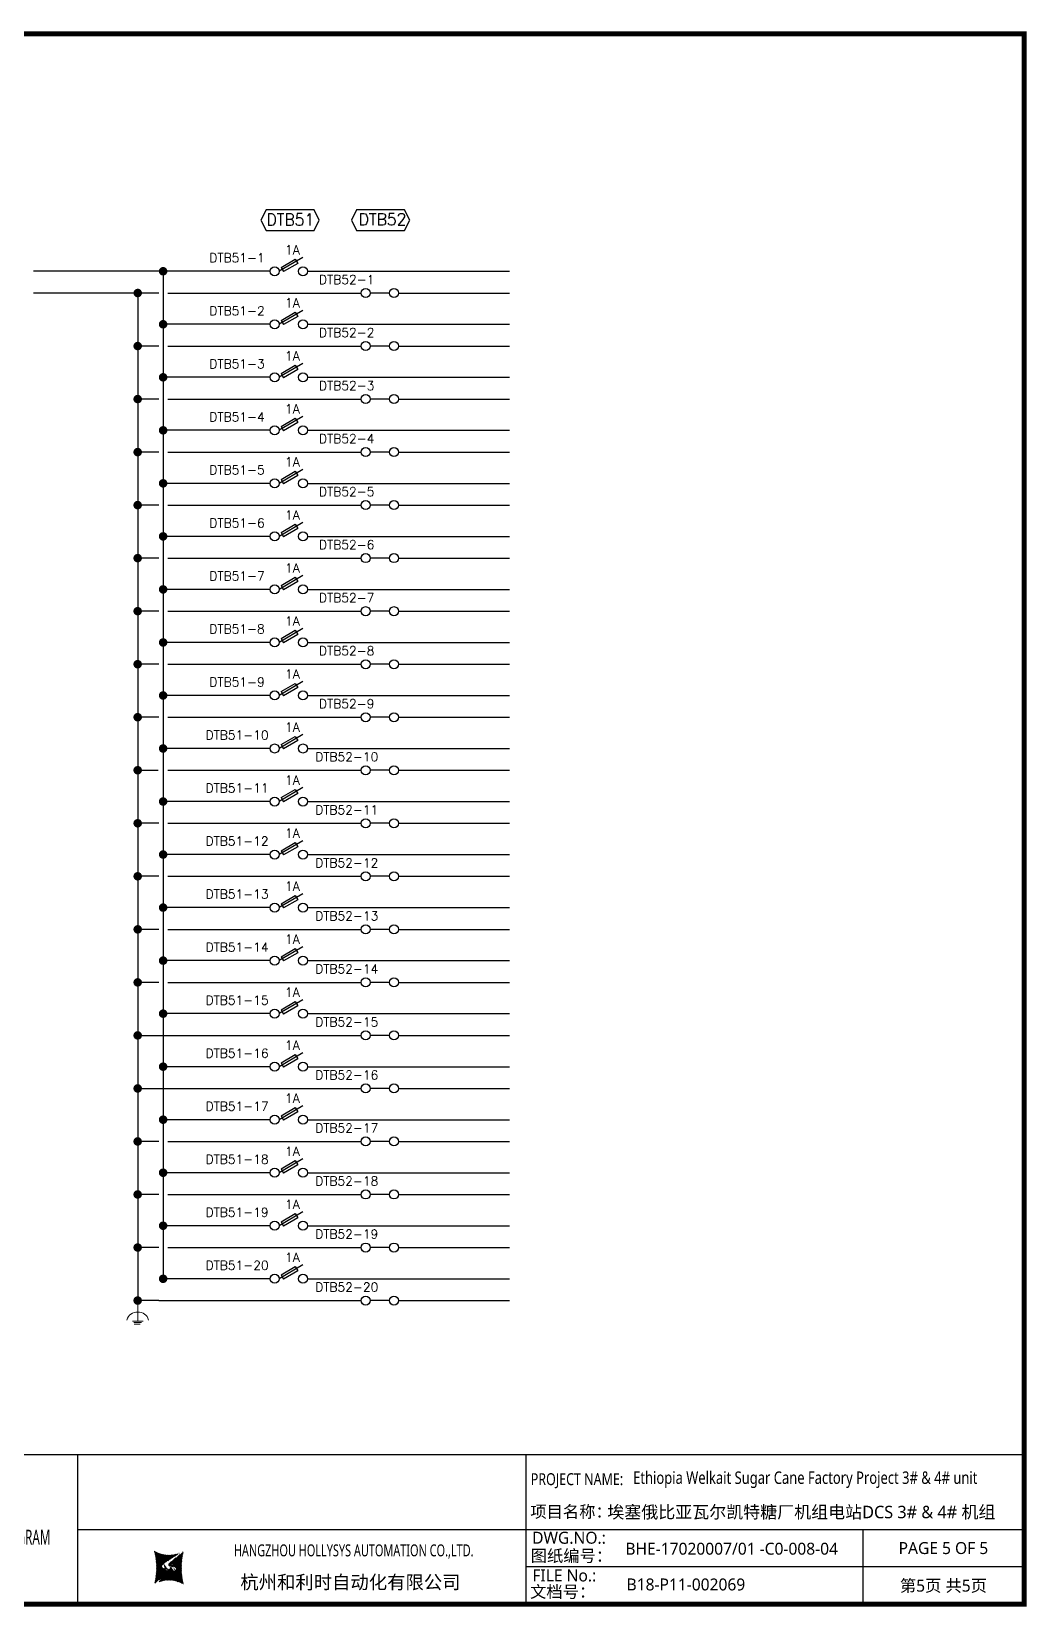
# Model space of a CAD drawing. Extents: x 81437 to 204847, y -54769 to -29444.
# Drawn here: x 117921 to 119918, y -45845 to -42684 of the extents above; entities that cross this region are included whole.
import ezdxf
from ezdxf.enums import TextEntityAlignment as Align
from ezdxf.lldxf.tags import DXFTag

# ---------------------------------------------------------------- set-up
doc = ezdxf.new("R2010")
doc.units = 0
doc.header["$LTSCALE"] = 100
doc.header["$MEASUREMENT"] = 0
for name, color, linetype in [('t', 1, 'Continuous'), ('TEXT', 7, 'Continuous'), ('WIRING', 3, 'Continuous'), ('标准图框及表格', 7, 'Continuous')]:
    doc.layers.add(name, color=color, linetype=linetype)
doc.styles.add('HZ', font='arial.ttf', dxfattribs={"width": 0.7})
doc.styles.add('ROMANS', font='romans', dxfattribs={"width": 0.8, "height": 2})
doc.styles.add('SIMPLEX', font='simplex')
doc.styles.get("Standard").update_dxf_attribs({"font": ''})
doc.styles.add('微软雅黑', font='')
doc.styles.get('Standard').set_extended_font_data('SimSun')
doc.styles.get('微软雅黑').set_extended_font_data('Microsoft YaHei')
tags = doc.linetypes.add('CENTER', pattern=[2, 1.25, -0.25, 0.25, -0.25]).pattern_tags.tags
tags[10:11] = [DXFTag(74, 4), DXFTag(75, 0), DXFTag(340, '0'), DXFTag(46, 1.0), DXFTag(50, 0.0), DXFTag(44, 0.0), DXFTag(45, 0.0)]
tags[8:9] = [DXFTag(74, 4), DXFTag(75, 0), DXFTag(340, '0'), DXFTag(46, 1.0), DXFTag(50, 0.0), DXFTag(44, 0.0), DXFTag(45, 0.0)]
tags[6:7] = [DXFTag(74, 4), DXFTag(75, 0), DXFTag(340, '0'), DXFTag(46, 1.0), DXFTag(50, 0.0), DXFTag(44, 0.0), DXFTag(45, 0.0)]
tags[4:5] = [DXFTag(74, 4), DXFTag(75, 0), DXFTag(340, '0'), DXFTag(46, 1.0), DXFTag(50, 0.0), DXFTag(44, 0.0), DXFTag(45, 0.0)]
tags = doc.linetypes.add('HIDDEN', pattern=[0.375, 0.25, -0.125]).pattern_tags.tags
tags[6:7] = [DXFTag(74, 4), DXFTag(75, 0), DXFTag(340, '0'), DXFTag(46, 1.0), DXFTag(50, 0.0), DXFTag(44, 0.0), DXFTag(45, 0.0)]
tags[4:5] = [DXFTag(74, 4), DXFTag(75, 0), DXFTag(340, '0'), DXFTag(46, 1.0), DXFTag(50, 0.0), DXFTag(44, 0.0), DXFTag(45, 0.0)]
pattern_1 = [(45, (-6.162819773475348, -58.86246267448996), (-0.736262898216564, 0.7362628982165641), [])]

# ---------------------------------------------------------------- blocks, each defined once
blk = doc.blocks.new('图框')
at = {"layer": '标准图框及表格'}
h = blk.add_hatch(dxfattribs=at)
h.set_pattern_fill('ANSI31', color=5, scale=8.329863809039892, style=0)
h.set_pattern_definition(pattern_1)
edge = h.paths.add_edge_path()
edge.add_arc((2393.094436262916, -3057.016314091056), 55.18534773488954, 238.1092081981581, 291.6531626184834)
edge.add_line((2413.457117633552, -3108.307481089123), (2382.362679957259, -3129.105284474292))
edge.add_arc((2232.744557938924, -3137.191253253037), 135.3602868968974, 346.3915348661821, 374.2500326978034)
edge.add_line((2364.304773850054, -3169.039594784347), (2391.343418124445, -3146.7148906974))
edge.add_line((2385.17637942767, -3139.143911424919), (2389.981166822123, -3139.761302572286))
edge.add_spline(control_points=[(2391.307199095063, -3146.750097628447), (2392.196661605914, -3145.885543305817), (2393.808172678844, -3144.319160410171), (2393.706362376579, -3140.114756849009), (2391.263680388605, -3139.875266105763), (2389.959101290711, -3139.747359722689)], knot_values=[0, 0, 0, 0, 6.844331067525468, 12.40042740766005, 18.76924275352248, 18.76924275352248, 18.76924275352248, 18.76924275352248], weights=[1, 1, 1, 1, 1, 1], degree=3, periodic=0)
edge.add_spline(control_points=[(2382.352543285211, -3129.127895979397), (2381.626555155563, -3129.73152025812), (2380.315378592357, -3130.821700626719), (2379.381276507607, -3132.24510027398), (2378.964379386169, -3132.880374753903)], knot_values=[0, 0, 0, 0, 5.253673658024614, 9.488438564008057, 9.488438564008057, 9.488438564008057, 9.488438564008057], weights=[1, 1, 1, 1, 1], degree=3, periodic=0)
edge.add_spline(control_points=[(2380.109845815059, -3131.144179531064), (2379.558651433159, -3131.767985770505), (2378.469607692277, -3133.249177120419), (2378.75000888206, -3136.59141356358), (2381.696031569307, -3138.758015293683), (2384.022624161043, -3139.007997601494), (2385.15175362843, -3139.129317677358)], knot_values=[10.66597461496156, 10.66597461496156, 10.66597461496156, 10.66597461496156, 18.97770399508879, 28.89455822145742, 41.119553648298, 52.64692538081317, 52.64692538081317, 52.64692538081317, 52.64692538081317], weights=[1, 1, 1, 1, 1, 1, 1], degree=3, periodic=0)
h = blk.add_hatch(dxfattribs=at)
h.set_pattern_fill('ANSI31', color=3, scale=8.329863809039892, style=0)
h.set_pattern_definition(pattern_1)
edge = h.paths.add_edge_path()
edge.add_line((2396.306912351669, -3134.638821765021), (2401.543221691929, -3135.303048767099))
edge.add_spline(control_points=[(2394.881673431148, -3127.632408877759), (2393.992210920092, -3128.496963200258), (2392.380699847337, -3130.063346096064), (2392.482510149457, -3134.26774965708), (2394.925192137576, -3134.507240400384), (2396.229771235499, -3134.635146783385)], knot_values=[0, 0, 0, 0, 6.844331067526932, 12.40042740766158, 18.76924275352342, 18.76924275352342, 18.76924275352342, 18.76924275352342], weights=[1, 1, 1, 1, 1, 1], degree=3, periodic=0)
edge.add_line((2421.884098676157, -3105.342911721815), (2394.845454401773, -3127.667615808762))
edge.add_spline(control_points=[(2406.462349776273, -3142.781070641064), (2406.85282482484, -3142.285248106444), (2407.700959278394, -3140.915136680455), (2407.438863643569, -3137.791092942495), (2404.4928409567, -3135.624491212552), (2402.166248364556, -3135.374508904741), (2401.037118897577, -3135.253188828716)], knot_values=[12.65408913243743, 12.65408913243743, 12.65408913243743, 12.65408913243743, 18.97770399508879, 28.89455822145742, 41.119553648298, 52.64692538081317, 52.64692538081317, 52.64692538081317, 52.64692538081317], weights=[1, 1, 1, 1, 1, 1, 1], degree=3, periodic=0)
edge.add_line((2405.463463917236, -3143.838156073773), (2406.618423075823, -3142.594514654259))
edge.add_line((2403.858524028219, -3145.261600863971), (2405.463463917236, -3143.838156073904))
edge.add_line((2372.73175489228, -3166.075025417009), (2403.826192568573, -3145.277222031841))
edge.add_arc((2393.094436262916, -3217.366192415033), 55.18534773488965, 58.10920819815809, 111.6531626184834)
edge.add_arc((2553.444314586908, -3137.191253253037), 135.360286896897, 166.3915348661823, 194.2500326978024)
at = {"color": 7}
for p, q in [((2209.47921527367, -2910.443887418679), (2209.47921527367, -3210.443887418679)), ((3109.47921527367, -2910.443887418679), (3109.47921527367, -3210.443887418679)), ((2209.47921527367, -3060.443887418679), (3109.47921527367, -3060.443887418679)), ((3109.47921527367, -3060.443887418679), (4109.47921527367, -3060.443887418679)), ((3785.62275226965, -3060.443887418679), (3785.62275226965, -3210.443887418679)), ((4109.47921527367, -3135.443887418679), (3109.47921527367, -3135.443887418679))]:
    blk.add_line(p, q, dxfattribs=at)
at = {"color": 7, "const_width": 3}
blk.add_lwpolyline([(4109.47921527367, -2910.443887418679), (-6.162819773475348, -2910.443887418679)], dxfattribs=at)
at = {"layer": 't', "color": 7, "const_width": 9.61519705431492}
blk.add_lwpolyline([(4109.47921527367, -3210.443887418679), (4109.47921527367, -58.86246267448996), (-6.162819773475348, -58.86246267448996), (-6.162819773475348, -3210.443887418679)], close=True, dxfattribs=at)
at = {"color": 7, "linetype": 'CENTER', "style": '微软雅黑'}
for s, height, p in [('项目名称：', 24, (3118.237888517288, -3036.94681899895)), ('图纸编号：', 24, (3119.058468482224, -3125.527001057468)), ('杭州和利时自动化有限公司', 27, (2536.38633266712, -3179.976961063531)), ('文档号：', 24, (3117.869572934458, -3197.591179766443))]:
    blk.add_text(s, height=height, dxfattribs=at).set_placement(p)
at = {"color": 7, "style": '微软雅黑', "flags": 8}
for tag, p, height in [('DWG.NAME:', (1375.473639447489, -2969.2419877869), 25), ('DWG.NO.:', (3122.023352488108, -3089.264933317976), 24), ('图纸编号', (3309.199899152482, -3111.267140832559), 24), ('FILENO.:', (3122.509725826509, -3164.966587124836), 24), ('文档号', (3311.563545755656, -3182.994948628203), 24)]:
    blk.add_attdef(tag, p, '', height=height, dxfattribs=at)
at = {"color": 7, "style": '微软雅黑', "width": 0.8, "flags": 8}
for tag, p, height in [('PROJECTNAME:', (3119.317365890063, -2971.670387076527), 24), ('PROJECT_NAME', (3324.743137664682, -2969.191656158461), 25)]:
    blk.add_attdef(tag, p, '', height=height, dxfattribs=at)
at = {"color": 7, "style": '微软雅黑', "flags": 8}
for tag, height, width, p in [('RENLIU', 24, 0.7, (692.0254873090671, -3009.243060483925)), ('SHUFENWANG', 24, 0.7, (879.6254712981536, -3009.243060483925)), ('FANGHOU', 24, 0.7, (1063.567935676903, -3009.243060483925)), ('DANDANLI', 24, 0.7, (1243.852880445316, -3009.243060483925)), ('#10STATIONONTROLCABINETCOVER', 30, 0.6, (1771.737284051596, -3076.044837234568)), ('HANGZHOUHOLLYSYSAUTOMATIONCO.,LTD.', 24, 0.7, (2763.919484516009, -3104.577265918681))]:
    blk.add_attdef(tag, text='', height=height, dxfattribs=dict(at, width=width)).set_placement(p, align=Align.MIDDLE)
for tag, p in [('图纸名称:', (1371.649552043295, -3024.785799731683)), ('项目名称', (3272.897224152879, -3045.626842364768))]:
    blk.add_attdef(tag, text='', height=25, dxfattribs=at).set_placement(p, align=Align.BOTTOM_LEFT)
at = {"color": 7, "flags": 8}
blk.add_attdef('A', text='', height=23, dxfattribs=at).set_placement((53.73638948711596, -3033.744016823508), align=Align.MIDDLE)
at = {"color": 7, "style": '微软雅黑', "flags": 8}
for tag, height, p in [('设计时间', 23, (207.7030023673433, -3033.744016823508)), ('刘仁', 23, (692.0254873090671, -3061.050838701933)), ('王姝芬', 23, (879.6254712981536, -3061.050838701933)), ('侯方', 23, (1063.567935676903, -3061.050838701933)), ('李丹丹', 23, (1243.852880445316, -3061.050838701933)), ('PAGEXOFX', 24, (3947.55098377166, -3097.943887418679)), ('REV.', 24, (53.21983990701119, -3121.911417548025)), ('DATE', 24, (202.7449719716897, -3121.911417548025)), ('DESCRIPTION', 24, (445.5564698352027, -3121.911417548025)), ('PREPARED', 24, (692.0254873090671, -3121.911417548025)), ('CHECKED', 24, (879.625471298139, -3121.911417548025)), ('SIGNED', 24, (1063.567935676889, -3121.911417548025)), ('APPROVED', 24, (1243.852880445316, -3121.911417548025)), ('图纸名称', 30, (1771.737284051596, -3153.557526718527)), ('第几页共几页', 24, (3947.55098377166, -3172.943887418679))]:
    blk.add_attdef(tag, text='', height=height, dxfattribs=at).set_placement(p, align=Align.MIDDLE)
at = {"layer": '标准图框及表格', "color": 5, "style": 'HZ'}
for s, p in [('pgqh', (2367.722055843864, -3118.539690870716)), ('hollilas', (2367.889081852576, -3144.830947292762))]:
    blk.add_text(s, height=5.205656721233694, dxfattribs=at).set_placement(p)
at = {"layer": '标准图框及表格', "color": 3, "style": 'HZ'}
for s, height, p in [('auto', 8.676094535389492, (2394.744307490306, -3133.062499086471)), ('hollysys', 4.338047267694746, (2396.375285240625, -3158.593924068552))]:
    blk.add_text(s, height=height, dxfattribs=at).set_placement(p)

msp = doc.modelspace()

# ---------------------------------------------------------------- linework, layer by layer
at = {"color": 1}
for p, q in [((118399.7399856964, -43165.15370007504), (117924.694740515, -43165.15370007504)), ((118184.9438640907, -43165.15370007504), (118184.9438640908, -45187.37890680274)), ((118474.6614527043, -43165.15370007504), (118880.004333238, -43165.15370007501)), ((118399.7399856964, -43271.5866056923), (118184.9438640907, -43271.5866056923)), ((118474.6614527043, -43271.5866056923), (118880.004333238, -43271.5866056923)), ((118399.7399856964, -43378.01951130953), (118184.9438640907, -43378.01951130953)), ((118474.6614527043, -43378.01951130953), (118880.004333238, -43378.01951130953)), ((118399.7399856964, -43484.45241692678), (118184.9438640907, -43484.45241692678)), ((118474.6614527043, -43484.45241692678), (118880.004333238, -43484.45241692675)), ((118399.7399856964, -43590.88532254404), (118184.9438640907, -43590.88532254404)), ((118474.6614527043, -43590.88532254404), (118880.004333238, -43590.88532254401)), ((118399.7399856964, -43697.31822816127), (118184.9438640907, -43697.31822816127)), ((118474.6614527043, -43697.31822816127), (118880.004333238, -43697.31822816127)), ((118399.7399856964, -43803.75113377853), (118184.9438640907, -43803.75113377853)), ((118474.6614527043, -43803.75113377853), (118880.004333238, -43803.7511337785)), ((118399.7399856964, -43910.18403939575), (118184.9438640907, -43910.18403939575)), ((118474.6614527043, -43910.18403939575), (118880.004333238, -43910.18403939572)), ((118399.7399856964, -44016.61694501301), (118184.9438640907, -44016.61694501301)), ((118474.6614527043, -44016.61694501301), (118880.004333238, -44016.61694501295)), ((118399.7399856964, -44123.04985063027), (118184.9438640907, -44123.04985063027)), ((118474.6614527043, -44123.04985063027), (118880.004333238, -44123.04985063024)), ((118399.7399856964, -44229.4827562475), (118184.9438640907, -44229.4827562475)), ((118474.6614527043, -44229.4827562475), (118880.004333238, -44229.48275624747)), ((118399.7399856964, -44335.91566186475), (118184.9438640907, -44335.91566186475)), ((118474.6614527043, -44335.91566186475), (118880.004333238, -44335.91566186472)), ((118399.7399856964, -44442.34856748198), (118184.9438640907, -44442.34856748198)), ((118474.6614527043, -44442.34856748198), (118880.004333238, -44442.34856748195)), ((118399.7399856964, -44548.78147309921), (118184.9438640907, -44548.78147309921)), ((118474.6614527043, -44548.78147309921), (118880.004333238, -44548.78147309921)), ((118399.7399856964, -44655.2143787165), (118184.9438640907, -44655.2143787165)), ((118474.6614527043, -44655.2143787165), (118880.004333238, -44655.21437871647)), ((118399.7399856964, -44761.64728433375), (118184.9438640907, -44761.64728433375)), ((118474.6614527043, -44761.64728433375), (118880.0043332381, -44761.64728433373)), ((118399.7399856964, -44868.08018995101), (118184.9438640907, -44868.08018995101)), ((118474.6614527043, -44868.08018995101), (118880.0043332381, -44868.08018995095)), ((118399.7399856964, -44974.51309556824), (118184.9438640907, -44974.51309556824)), ((118474.6614527043, -44974.51309556824), (118880.0043332381, -44974.51309556824)), ((118399.7399856964, -45080.9460011855), (118184.9438640907, -45080.9460011855)), ((118474.6614527043, -45080.9460011855), (118880.0043332381, -45080.94600118547)), ((118399.7399856964, -45187.37890680275), (118184.9438640907, -45187.37890680275)), ((118399.7399856964, -45187.37890680275), (118184.9438640908, -45187.37890680275)), ((118474.6614527043, -45187.37890680275), (118880.0043332381, -45187.37890680273))]:
    msp.add_line(p, q, dxfattribs=at)
at = {"color": 7, "linetype": 'Continuous'}
for p, q in [((118639.1982349297, -43208.8302812804), (118600.497588769, -43208.8302812804)), ((118639.1982349297, -43315.26318689763), (118600.497588769, -43315.26318689763)), ((118639.1982349297, -43421.69609251486), (118600.497588769, -43421.69609251486)), ((118639.1982349297, -43528.12899813209), (118600.497588769, -43528.12899813209)), ((118639.1982349297, -43634.56190374935), (118600.497588769, -43634.56190374935)), ((118639.1982349297, -43740.9948093666), (118600.497588769, -43740.9948093666)), ((118639.1982349297, -43847.42771498386), (118600.497588769, -43847.42771498386)), ((118639.1982349297, -43953.86062060112), (118600.497588769, -43953.86062060112)), ((118639.1982349297, -44060.29352621835), (118600.497588769, -44060.29352621835)), ((118639.1982349297, -44166.72643183557), (118600.497588769, -44166.72643183557)), ((118639.1982349297, -44273.15933745286), (118600.497588769, -44273.15933745286)), ((118639.1982349297, -44379.59224307009), (118600.497588769, -44379.59224307009)), ((118639.1982349297, -44486.02514868732), (118600.497588769, -44486.02514868732)), ((118639.1982349297, -44592.45805430457), (118600.497588769, -44592.45805430457)), ((118639.1982349297, -44698.8909599218), (118600.497588769, -44698.8909599218)), ((118639.1982349297, -44805.32386553906), (118600.497588769, -44805.32386553906)), ((118639.1982349297, -44911.75677115635), (118600.497588769, -44911.75677115635)), ((118639.1982349297, -45018.18967677357), (118600.497588769, -45018.18967677357)), ((118639.1982349297, -45124.62258239086), (118600.497588769, -45124.62258239086)), ((118639.1982349297, -45231.05548800809), (118600.497588769, -45231.05548800809))]:
    msp.add_line(p, q, dxfattribs=at)
at = {"color": 3, "lineweight": 0}
for p, q in [((118134.0105784784, -45230.56888533112), (118134.0105784784, -45272.40419112751)), ((118123.3992409155, -45272.40419112751), (118144.6219160412, -45272.40419112751)), ((118126.0474998235, -45275.31493211848), (118141.388751692, -45275.31493211848)), ((118127.0802312914, -45278.31651396601), (118138.704032615, -45278.31651396601))]:
    msp.add_line(p, q, dxfattribs=at)
at = {"color": 3}
for points in [[(118487.8357895182, -43041.68829070216), (118391.5424796278, -43041.68829070216), (118381.2003996278, -43062.3724507022), (118391.5424796278, -43083.0566107022), (118487.8357895182, -43083.0566107022), (118498.1778695182, -43062.3724507022), (118487.8357895182, -43041.68829070216)], [(118669.5259842464, -43041.68829070216), (118573.232674356, -43041.68829070216), (118562.890594356, -43062.3724507022), (118573.232674356, -43083.0566107022), (118669.5259842464, -43083.0566107022), (118679.8680642464, -43062.3724507022), (118669.5259842464, -43041.68829070216)]]:
    msp.add_lwpolyline(points, dxfattribs=at)
at = {"color": 3, "const_width": 8.55}
for points in [[(118184.9438640907, -43169.42870007503, -1), (118184.9438640907, -43160.87870007505, -1)], [(118184.9438640907, -43275.86160569232, -1), (118184.9438640907, -43267.3116056923, -1)], [(118184.9438640907, -43382.29451130955, -1), (118184.9438640907, -43373.74451130956, -1)], [(118184.9438640907, -43488.72741692678, -1), (118184.9438640907, -43480.17741692679, -1)], [(118184.9438640907, -43595.160322544, -1), (118184.9438640907, -43586.61032254402, -1)], [(118184.9438640907, -43701.59322816129, -1), (118184.9438640907, -43693.04322816127, -1)], [(118184.9438640907, -43808.02613377852, -1), (118184.9438640907, -43799.47613377853, -1)], [(118184.9438640907, -43914.45903939575, -1), (118184.9438640907, -43905.90903939576, -1)], [(118184.9438640907, -44020.89194501298, -1), (118184.9438640907, -44012.34194501299, -1)], [(118184.9438640907, -44127.32485063026, -1), (118184.9438640907, -44118.77485063027, -1)], [(118184.9438640907, -44233.75775624749, -1), (118184.9438640907, -44225.2077562475, -1)], [(118184.9438640907, -44340.19066186475, -1), (118184.9438640907, -44331.64066186473, -1)], [(118184.9438640907, -44446.62356748198, -1), (118184.9438640907, -44438.07356748199, -1)], [(118184.9438640907, -44553.05647309923, -1), (118184.9438640907, -44544.50647309922, -1)], [(118184.9438640907, -44659.48937871649, -1), (118184.9438640907, -44650.93937871647, -1)], [(118184.9438640907, -44765.92228433375, -1), (118184.9438640907, -44757.37228433376, -1)], [(118184.9438640907, -44872.35518995098, -1), (118184.9438640907, -44863.80518995099, -1)], [(118184.9438640907, -44978.78809556823, -1), (118184.9438640907, -44970.23809556822, -1)], [(118184.9438640907, -45085.22100118549, -1), (118184.9438640907, -45076.6710011855, -1)], [(118184.9438640907, -45191.65390680275, -1), (118184.9438640907, -45183.10390680273, -1)]]:
    msp.add_lwpolyline(points, format="xyb", close=True, dxfattribs=at)
at = {"color": 3, "lineweight": 0}
for centre, start, end in [((118132.3781781552, -45274.77893700715), 85.44036547334261, 166.8945346558613), ((118135.6429832414, -45274.77893736122), 13.1054653441387, 94.5596345266574)]:
    msp.add_arc(centre, 20.53419921531464, start, end, dxfattribs=at)
at = {"layer": 'TEXT', "color": 3}
for p, q in [((118465.6291880056, -43137.2870038259), (118417.8503961199, -43165.15370007504)), ((118421.6357732894, -43157.39612863558), (118450.2118588872, -43140.84035245031)), ((118455.1507741456, -43149.36516358606), (118426.5746885479, -43165.9209397713)), ((118450.2118588872, -43140.84035245031), (118455.1507741456, -43149.36516358606)), ((118421.6357732894, -43157.39612863558), (118426.5746885479, -43165.9209397713)), ((118465.6291880056, -43243.71990944313), (118417.8503961199, -43271.5866056923)), ((118421.6357732894, -43263.82903425283), (118450.2118588872, -43247.27325806757)), ((118421.6357732894, -43263.82903425283), (118426.5746885479, -43272.35384538853)), ((118455.1507741456, -43255.79806920329), (118426.5746885479, -43272.35384538853)), ((118450.2118588872, -43247.27325806757), (118455.1507741456, -43255.79806920329)), ((118465.6291880056, -43350.15281506038), (118417.8503961199, -43378.01951130953)), ((118421.6357732894, -43370.26193987009), (118450.2118588872, -43353.70616368479)), ((118421.6357732894, -43370.26193987009), (118426.5746885479, -43378.78675100575)), ((118455.1507741456, -43362.23097482054), (118426.5746885479, -43378.78675100575)), ((118450.2118588872, -43353.70616368479), (118455.1507741456, -43362.23097482054)), ((118465.6291880056, -43456.58572067764), (118417.8503961199, -43484.45241692675)), ((118421.6357732894, -43476.69484548732), (118450.2118588872, -43460.13906930202)), ((118450.2118588872, -43460.13906930202), (118455.1507741456, -43468.66388043777)), ((118421.6357732894, -43476.69484548732), (118426.5746885479, -43485.21965662301)), ((118455.1507741456, -43468.66388043777), (118426.5746885479, -43485.21965662301)), ((118465.6291880056, -43563.01862629487), (118417.8503961199, -43590.88532254401)), ((118421.6357732894, -43583.12775110455), (118450.2118588872, -43566.57197491928)), ((118421.6357732894, -43583.12775110455), (118426.5746885479, -43591.65256224027)), ((118455.1507741456, -43575.09678605503), (118426.5746885479, -43591.65256224027)), ((118450.2118588872, -43566.57197491928), (118455.1507741456, -43575.09678605503)), ((118465.6291880056, -43669.4515319121), (118417.8503961199, -43697.31822816127)), ((118421.6357732894, -43689.56065672178), (118450.2118588872, -43673.00488053654)), ((118455.1507741456, -43681.52969167226), (118426.5746885479, -43698.0854678575)), ((118450.2118588872, -43673.00488053654), (118455.1507741456, -43681.52969167226)), ((118421.6357732894, -43689.56065672178), (118426.5746885479, -43698.0854678575)), ((118465.6291880056, -43775.88443752936), (118417.8503961199, -43803.7511337785)), ((118421.6357732894, -43795.99356233903), (118450.2118588872, -43779.43778615377)), ((118450.2118588872, -43779.43778615377), (118455.1507741456, -43787.96259728952)), ((118421.6357732894, -43795.99356233903), (118426.5746885479, -43804.51837347476)), ((118455.1507741456, -43787.96259728952), (118426.5746885479, -43804.51837347476)), ((118465.6291880056, -43882.31734314658), (118417.8503961199, -43910.18403939575)), ((118421.6357732894, -43902.42646795629), (118450.2118588872, -43885.87069177102)), ((118421.6357732894, -43902.42646795629), (118426.5746885479, -43910.95127909198)), ((118455.1507741456, -43894.39550290674), (118426.5746885479, -43910.95127909198)), ((118450.2118588872, -43885.87069177102), (118455.1507741456, -43894.39550290674)), ((118465.6291880056, -43988.75024876384), (118417.8503961199, -44016.61694501298)), ((118421.6357732894, -44008.85937357355), (118450.2118588872, -43992.30359738825)), ((118455.1507741456, -44000.828408524), (118426.5746885479, -44017.38418470921)), ((118450.2118588872, -43992.30359738825), (118455.1507741456, -44000.828408524)), ((118421.6357732894, -44008.85937357355), (118426.5746885479, -44017.38418470921)), ((118465.6291880056, -44095.1831543811), (118417.8503961199, -44123.04985063021)), ((118421.6357732894, -44115.29227919078), (118450.2118588872, -44098.73650300548)), ((118421.6357732894, -44115.29227919078), (118426.5746885479, -44123.81709032647)), ((118455.1507741456, -44107.26131414123), (118426.5746885479, -44123.81709032647)), ((118450.2118588872, -44098.73650300548), (118455.1507741456, -44107.26131414123)), ((118465.6291880056, -44201.61605999833), (118417.8503961199, -44229.48275624747)), ((118421.6357732894, -44221.725184808), (118450.2118588872, -44205.16940862274)), ((118421.6357732894, -44221.725184808), (118426.5746885479, -44230.24999594373)), ((118455.1507741456, -44213.69421975849), (118426.5746885479, -44230.24999594373)), ((118450.2118588872, -44205.16940862274), (118455.1507741456, -44213.69421975849)), ((118465.6291880056, -44308.04896561556), (118417.8503961199, -44335.91566186472)), ((118421.6357732894, -44328.15809042523), (118450.2118588872, -44311.60231423999)), ((118450.2118588872, -44311.60231423999), (118455.1507741456, -44320.12712537571)), ((118421.6357732894, -44328.15809042523), (118426.5746885479, -44336.68290156095)), ((118455.1507741456, -44320.12712537571), (118426.5746885479, -44336.68290156095)), ((118465.6291880056, -44414.48187123278), (118417.8503961199, -44442.34856748192)), ((118421.6357732894, -44434.59099604246), (118450.2118588872, -44418.03521985719)), ((118421.6357732894, -44434.59099604246), (118426.5746885479, -44443.11580717818)), ((118455.1507741456, -44426.56003099294), (118426.5746885479, -44443.11580717818)), ((118450.2118588872, -44418.03521985719), (118455.1507741456, -44426.56003099294)), ((118465.6291880056, -44520.91477685001), (118417.8503961199, -44548.78147309918)), ((118421.6357732894, -44541.02390165972), (118450.2118588872, -44524.46812547445)), ((118421.6357732894, -44541.02390165972), (118426.5746885479, -44549.54871279541)), ((118455.1507741456, -44532.99293661017), (118426.5746885479, -44549.54871279541)), ((118450.2118588872, -44524.46812547445), (118455.1507741456, -44532.99293661017)), ((118465.6291880056, -44627.34768246727), (118417.8503961199, -44655.21437871641)), ((118421.6357732894, -44647.45680727698), (118450.2118588872, -44630.90103109168)), ((118450.2118588872, -44630.90103109168), (118455.1507741456, -44639.42584222743)), ((118421.6357732894, -44647.45680727698), (118426.5746885479, -44655.98161841264)), ((118455.1507741456, -44639.42584222743), (118426.5746885479, -44655.98161841264)), ((118465.6291880056, -44733.78058808453), (118417.8503961199, -44761.64728433364)), ((118421.6357732894, -44753.8897128942), (118450.2118588872, -44737.33393670891)), ((118421.6357732894, -44753.8897128942), (118426.5746885479, -44762.4145240299)), ((118455.1507741456, -44745.85874784466), (118426.5746885479, -44762.4145240299)), ((118450.2118588872, -44737.33393670891), (118455.1507741456, -44745.85874784466)), ((118465.6291880056, -44840.21349370175), (118417.8503961199, -44868.0801899509)), ((118421.6357732894, -44860.32261851143), (118450.2118588872, -44843.76684232616)), ((118455.1507741456, -44852.29165346191), (118426.5746885479, -44868.84742964715)), ((118450.2118588872, -44843.76684232616), (118455.1507741456, -44852.29165346191)), ((118421.6357732894, -44860.32261851143), (118426.5746885479, -44868.84742964715)), ((118465.6291880056, -44946.64639931898), (118417.8503961199, -44974.51309556815)), ((118421.6357732894, -44966.75552412866), (118450.2118588872, -44950.19974794342)), ((118450.2118588872, -44950.19974794342), (118455.1507741456, -44958.72455907914)), ((118421.6357732894, -44966.75552412866), (118426.5746885479, -44975.28033526438)), ((118455.1507741456, -44958.72455907914), (118426.5746885479, -44975.28033526438)), ((118465.6291880056, -45053.07930493636), (118417.8503961199, -45080.9460011855)), ((118421.6357732894, -45073.18842974603), (118450.2118588872, -45056.63265356077)), ((118421.6357732894, -45073.18842974603), (118426.5746885479, -45081.71324088176)), ((118455.1507741456, -45065.15746469652), (118426.5746885479, -45081.71324088176)), ((118450.2118588872, -45056.63265356077), (118455.1507741456, -45065.15746469652)), ((118465.6291880056, -45159.51221055358), (118417.8503961199, -45187.37890680275)), ((118421.6357732894, -45179.62133536329), (118450.2118588872, -45163.06555917802)), ((118455.1507741456, -45171.59037031374), (118426.5746885479, -45188.14614649898)), ((118450.2118588872, -45163.06555917802), (118455.1507741456, -45171.59037031374)), ((118421.6357732894, -45179.62133536329), (118426.5746885479, -45188.14614649898))]:
    msp.add_line(p, q, dxfattribs=at)
at = {"layer": 'WIRING', "color": 7, "linetype": 'Continuous'}
for p, q in [((118176.1598871245, -43208.8302812804), (117924.694740515, -43208.8302812804)), ((118133.9000053499, -43208.8302812804), (118133.9000053499, -45231.05548800812)), ((118194.2711936353, -43208.8302812804), (118582.3871783455, -43208.8302812804)), ((118657.3086453533, -43208.8302812804), (118880.004333238, -43208.8302812804)), ((118176.1015183286, -43315.26318689763), (118133.9000053499, -43315.26318689763)), ((118194.2711936353, -43315.26318689763), (118582.3871783455, -43315.26318689763)), ((118657.3086453533, -43315.26318689763), (118880.004333238, -43315.26318689763)), ((118176.1015183286, -43421.69609251486), (118133.9000053499, -43421.69609251486)), ((118194.2711936353, -43421.69609251486), (118582.3871783455, -43421.69609251486)), ((118657.3086453533, -43421.69609251486), (118880.004333238, -43421.69609251489)), ((118176.1015183286, -43528.12899813209), (118133.9000053499, -43528.12899813209)), ((118194.2711936353, -43528.12899813209), (118582.3871783455, -43528.12899813209)), ((118657.3086453533, -43528.12899813209), (118880.004333238, -43528.12899813215)), ((118176.1015183286, -43634.56190374935), (118133.9000053499, -43634.56190374935)), ((118194.2711936353, -43634.56190374935), (118582.3871783455, -43634.56190374935)), ((118657.3086453533, -43634.56190374935), (118880.004333238, -43634.56190374937)), ((118176.1015183286, -43740.9948093666), (118133.9000053499, -43740.9948093666)), ((118194.2711936353, -43740.9948093666), (118582.3871783455, -43740.9948093666)), ((118657.3086453533, -43740.9948093666), (118880.004333238, -43740.99480936663)), ((118176.1015183286, -43847.42771498386), (118133.9000053499, -43847.42771498386)), ((118194.2711936353, -43847.42771498386), (118582.3871783455, -43847.42771498386)), ((118657.3086453533, -43847.42771498386), (118880.004333238, -43847.42771498389)), ((118176.1015183286, -43953.86062060112), (118133.9000053499, -43953.86062060112)), ((118194.2711936353, -43953.86062060112), (118582.3871783455, -43953.86062060112)), ((118657.3086453533, -43953.86062060112), (118880.004333238, -43953.86062060112)), ((118176.1015183286, -44060.29352621835), (118133.9000053499, -44060.29352621835)), ((118194.2711936353, -44060.29352621835), (118582.3871783455, -44060.29352621835)), ((118657.3086453533, -44060.29352621835), (118880.004333238, -44060.29352621837)), ((118133.9000053499, -44166.72643183557), (118175.1005677473, -44166.72643183557)), ((118194.2711936353, -44166.72643183557), (118582.3871783455, -44166.72643183557)), ((118657.3086453533, -44166.72643183557), (118880.004333238, -44166.7264318356)), ((118176.1015183286, -44273.15933745286), (118133.9000053499, -44273.15933745286)), ((118194.2711936353, -44273.15933745286), (118582.3871783455, -44273.15933745286)), ((118657.3086453533, -44273.15933745286), (118880.004333238, -44273.15933745286)), ((118176.1015183286, -44379.59224307009), (118133.9000053499, -44379.59224307009)), ((118194.2711936353, -44379.59224307009), (118582.3871783455, -44379.59224307009)), ((118657.3086453533, -44379.59224307009), (118880.004333238, -44379.59224307012)), ((118176.1015183286, -44486.02514868732), (118133.9000053499, -44486.02514868732)), ((118194.2711936353, -44486.02514868732), (118582.3871783455, -44486.02514868732)), ((118657.3086453533, -44486.02514868732), (118880.004333238, -44486.02514868737)), ((118176.1015183286, -44592.45805430457), (118133.9000053499, -44592.45805430457)), ((118194.2711936353, -44592.45805430457), (118582.3871783455, -44592.45805430457)), ((118657.3086453533, -44592.45805430457), (118880.004333238, -44592.4580543046)), ((118133.9000053499, -44698.8909599218), (118582.3871783455, -44698.8909599218)), ((118657.3086453533, -44698.8909599218), (118880.004333238, -44698.89095992183)), ((118138.1750053499, -44805.32386553906), (118582.3871783455, -44805.32386553906)), ((118657.3086453533, -44805.32386553906), (118880.0043332381, -44805.32386553912)), ((118176.1015183286, -44911.75677115635), (118133.9000053499, -44911.75677115635)), ((118194.2711936353, -44911.75677115635), (118582.3871783455, -44911.75677115635)), ((118657.3086453533, -44911.75677115635), (118880.0043332381, -44911.75677115635)), ((118176.1015183286, -45018.18967677357), (118133.9000053499, -45018.18967677357)), ((118194.2711936353, -45018.18967677357), (118582.3871783455, -45018.18967677357)), ((118657.3086453533, -45018.18967677357), (118880.0043332381, -45018.1896767736)), ((118176.1015183286, -45124.62258239086), (118133.9000053499, -45124.62258239086)), ((118194.2711936353, -45124.62258239086), (118582.3871783455, -45124.62258239086)), ((118657.3086453533, -45124.62258239086), (118880.0043332381, -45124.62258239086)), ((118176.1015183286, -45231.05548800809), (118133.9000053499, -45231.05548800809)), ((118176.1598871245, -45231.05548800812), (118134.0105784784, -45231.05548800812)), ((118176.1598871245, -45231.05548800812), (118582.3871783455, -45231.05548800809)), ((118657.3086453533, -45231.05548800809), (118880.0043332381, -45231.05548800812))]:
    msp.add_line(p, q, dxfattribs=at)
at = {"layer": 'WIRING', "color": 3, "const_width": 8.55}
for points in [[(118133.9000053499, -43213.10528128037, -1), (118133.9000053499, -43204.55528128038, -1)], [(118133.9000053499, -43319.53818689763, -1), (118133.9000053499, -43310.98818689761, -1)], [(118133.9000053499, -43425.97109251488, -1), (118133.9000053499, -43417.42109251487, -1)], [(118133.9000053499, -43532.40399813211, -1), (118133.9000053499, -43523.85399813212, -1)], [(118133.9000053499, -43638.83690374934, -1), (118133.9000053499, -43630.28690374935, -1)], [(118133.9000053499, -43745.26980936663, -1), (118133.9000053499, -43736.71980936661, -1)], [(118133.9000053499, -43851.70271498385, -1), (118133.9000053499, -43843.15271498387, -1)], [(118133.9000053499, -43958.13562060108, -1), (118133.9000053499, -43949.58562060109, -1)], [(118133.9000053499, -44064.56852621834, -1), (118133.9000053499, -44056.01852621832, -1)], [(118133.9000053499, -44171.0014318356, -1), (118133.9000053499, -44162.45143183558, -1)], [(118133.9000053499, -44277.43433745283, -1), (118133.9000053499, -44268.88433745284, -1)], [(118133.9000053499, -44383.86724307008, -1), (118133.9000053499, -44375.31724307007, -1)], [(118133.9000053499, -44490.30014868734, -1), (118133.9000053499, -44481.75014868732, -1)], [(118133.9000053499, -44596.73305430457, -1), (118133.9000053499, -44588.18305430458, -1)], [(118133.9000053499, -44703.1659599218, -1), (118133.9000053499, -44694.61595992181, -1)], [(118133.9000053499, -44809.59886553908, -1), (118133.9000053499, -44801.04886553907, -1)], [(118133.9000053499, -44916.03177115634, -1), (118133.9000053499, -44907.48177115632, -1)], [(118133.9000053499, -45022.4646767736, -1), (118133.9000053499, -45013.91467677358, -1)], [(118133.9000053499, -45128.89758239083, -1), (118133.9000053499, -45120.34758239084, -1)], [(118133.9000053499, -45235.33048800808, -1), (118133.9000053499, -45226.78048800807, -1)]]:
    msp.add_lwpolyline(points, format="xyb", close=True, dxfattribs=at)
at = {"layer": 'WIRING', "color": 3}
for centre in [(118408.7951909082, -43165.15370007504), (118465.6062474924, -43165.15370007504), (118591.4423835572, -43208.8302812804), (118648.2534401415, -43208.8302812804), (118408.7951909082, -43271.5866056923), (118465.6062474924, -43271.5866056923), (118591.4423835572, -43315.26318689763), (118648.2534401415, -43315.26318689763), (118408.7951909082, -43378.01951130953), (118465.6062474924, -43378.01951130953), (118591.4423835572, -43421.69609251486), (118648.2534401415, -43421.69609251486), (118408.7951909082, -43484.45241692675), (118465.6062474924, -43484.45241692675), (118591.4423835572, -43528.12899813209), (118648.2534401415, -43528.12899813209), (118408.7951909082, -43590.88532254401), (118465.6062474924, -43590.88532254401), (118591.4423835572, -43634.56190374935), (118648.2534401415, -43634.56190374935), (118408.7951909082, -43697.31822816127), (118465.6062474924, -43697.31822816127), (118591.4423835572, -43740.9948093666), (118648.2534401415, -43740.9948093666), (118408.7951909082, -43803.7511337785), (118465.6062474924, -43803.7511337785), (118591.4423835572, -43847.42771498386), (118648.2534401415, -43847.42771498386), (118408.7951909082, -43910.18403939572), (118465.6062474924, -43910.18403939572), (118591.4423835572, -43953.86062060112), (118648.2534401415, -43953.86062060112), (118408.7951909082, -44016.61694501295), (118465.6062474924, -44016.61694501295), (118591.4423835572, -44060.29352621835), (118648.2534401415, -44060.29352621835), (118408.7951909082, -44123.04985063021), (118465.6062474924, -44123.04985063021), (118591.4423835572, -44166.72643183557), (118648.2534401415, -44166.72643183557), (118408.7951909082, -44229.48275624747), (118465.6062474924, -44229.48275624747), (118591.4423835572, -44273.15933745286), (118648.2534401415, -44273.15933745286), (118408.7951909082, -44335.9156618647), (118465.6062474924, -44335.9156618647), (118591.4423835572, -44379.59224307009), (118648.2534401415, -44379.59224307009), (118408.7951909082, -44442.34856748192), (118465.6062474924, -44442.34856748192), (118591.4423835572, -44486.02514868732), (118648.2534401415, -44486.02514868732), (118408.7951909082, -44548.78147309915), (118465.6062474924, -44548.78147309915), (118591.4423835572, -44592.45805430457), (118648.2534401415, -44592.45805430457), (118408.7951909082, -44655.21437871644), (118465.6062474924, -44655.21437871644), (118591.4423835572, -44698.8909599218), (118648.2534401415, -44698.8909599218), (118408.7951909082, -44761.64728433375), (118465.6062474924, -44761.64728433375), (118591.4423835572, -44805.32386553906), (118648.2534401415, -44805.32386553906), (118408.7951909082, -44868.08018995101), (118465.6062474924, -44868.08018995101), (118591.4423835572, -44911.75677115635), (118648.2534401415, -44911.75677115635), (118408.7951909082, -44974.51309556824), (118465.6062474924, -44974.51309556824), (118591.4423835572, -45018.18967677357), (118648.2534401415, -45018.18967677357), (118408.7951909082, -45080.9460011855), (118465.6062474924, -45080.9460011855), (118591.4423835572, -45124.62258239086), (118648.2534401415, -45124.62258239086), (118408.7951909082, -45187.37890680275), (118465.6062474924, -45187.37890680275), (118591.4423835572, -45231.05548800809), (118648.2534401415, -45231.05548800809)]:
    msp.add_circle(centre, 9.055205211763715, dxfattribs=at)

# ---------------------------------------------------------------- block references
at = {"color": 1}
ref = msp.add_blockref('图框', (115803.5628485924, -42629.89932346344), dxfattribs=at)
ref.add_attrib('PROJECTNAME:', 'PROJECT NAME:', (118922.8802144824, -45601.56971053997), dxfattribs={"color": 7, "height": 24, "style": '微软雅黑', "width": 0.8000000000000002})
ref.add_attrib('FILENO.:', 'FILE No.:', (118926.0725744189, -45794.86591058828), dxfattribs={"color": 7, "height": 24, "style": '微软雅黑'})
ref.add_attrib('DWG.NO.:', 'DWG.NO.:', (118925.5862010805, -45719.16425678141), dxfattribs={"color": 7, "height": 24, "style": '微软雅黑'})
ref.add_attrib('PAGEXOFX', 'PAGE 5 OF 5', dxfattribs={"color": 7, "height": 24, "style": '微软雅黑', "flags": 8}).set_placement((119751.113832364, -45727.84321088212), align=Align.MIDDLE)
ref.add_attrib('PROJECT_NAME', 'Ethiopia Welkait Sugar Cane Factory Project 3# & 4# unit', (119128.3059862571, -45599.0909796219), dxfattribs={"color": 7, "height": 25, "style": '微软雅黑', "width": 0.8})
ref.add_attrib('项目名称', '埃塞俄比亚瓦尔凯特糖厂机组电站DCS 3# & 4# 机组', dxfattribs={"color": 7, "height": 25, "style": '微软雅黑'}).set_placement((119076.4600727453, -45675.52616582821), align=Align.BOTTOM_LEFT)
ref.add_attrib('HANGZHOUHOLLYSYSAUTOMATIONCO.,LTD.', 'HANGZHOU HOLLYSYS AUTOMATION CO.,LTD.', dxfattribs={"color": 7, "height": 24, "style": '微软雅黑', "width": 0.6999999999999998}).set_placement((118567.4823331084, -45734.47658938212), align=Align.MIDDLE)
ref.add_attrib('#10STATIONONTROLCABINETCOVER', '3# & 4#  BOILER POWER DISTRIBUTION 2 CABINET WIRING DIAGRAM', dxfattribs={"color": 7, "height": 30, "style": '微软雅黑', "width": 0.6, "flags": 8}).set_placement((117575.300132644, -45705.94416069801), align=Align.MIDDLE)
ref.add_attrib('文档号', 'B18-P11-002069', (119115.126394348, -45812.89427209165), dxfattribs={"color": 7, "height": 24, "style": '微软雅黑', "flags": 8})
ref.add_attrib('图纸编号', 'BHE-17020007/01 -C0-008-04', (119112.7627477449, -45741.166464296), dxfattribs={"color": 7, "height": 24, "style": '微软雅黑', "flags": 8})
ref.add_attrib('第几页共几页', '第5页 共5页', dxfattribs={"color": 7, "height": 24, "style": '微软雅黑', "flags": 8}).set_placement((119751.113832364, -45802.84321088212), align=Align.MIDDLE)

# ---------------------------------------------------------------- texts
at = {"linetype": 'HIDDEN', "style": 'ROMANS'}
for s, p in [('DTB51-1', (118333.3446703826, -43138.18230273416)), ('DTB51-2', (118333.3446703826, -43244.61520835142)), ('DTB51-3', (118333.3446703826, -43351.04811396865)), ('DTB51-4', (118333.3446703826, -43457.48101958587)), ('DTB51-5', (118333.3446703826, -43563.9139252031)), ('DTB51-6', (118333.3446703826, -43670.34683082039)), ('DTB51-7', (118333.3446703826, -43776.77973643762)), ('DTB51-8', (118333.3446703826, -43883.21264205484)), ('DTB51-9', (118333.3446703826, -43989.64554767213)), ('DTB51-10', (118333.3446703826, -44096.07845328936)), ('DTB51-11', (118333.3446703826, -44202.51135890659)), ('DTB51-12', (118333.3446703826, -44308.94426452385)), ('DTB51-13', (118333.3446703826, -44415.37717014107)), ('DTB51-14', (118333.3446703826, -44521.81007575833)), ('DTB51-15', (118333.3446703826, -44628.24298137559)), ('DTB51-16', (118333.3446703826, -44734.67588699285)), ('DTB51-17', (118333.3446703826, -44841.10879261013)), ('DTB51-18', (118333.3446703826, -44947.54169822736)), ('DTB51-19', (118333.3446703826, -45053.97460384462)), ('DTB51-20', (118333.3446703826, -45160.40750946187))]:
    msp.add_text(s, height=18, dxfattribs=at).set_placement(p, align=Align.MIDDLE)
at = {"color": 7, "linetype": 'HIDDEN', "style": 'ROMANS'}
for s, p in [('DTB52-1', (118553.4525965355, -43181.85888393955)), ('DTB52-2', (118553.4525965355, -43288.29178955681)), ('DTB52-3', (118553.4525965355, -43394.72469517404)), ('DTB52-4', (118553.4525965355, -43501.15760079127)), ('DTB52-5', (118553.4525965355, -43607.59050640852)), ('DTB52-6', (118553.4525965355, -43714.02341202575)), ('DTB52-7', (118553.4525965355, -43820.45631764301)), ('DTB52-8', (118553.4525965355, -43926.88922326024)), ('DTB52-9', (118553.4525965355, -44033.32212887752)), ('DTB52-10', (118553.4525965355, -44139.75503449475)), ('DTB52-11', (118553.4525965355, -44246.18794011198)), ('DTB52-12', (118553.4525965355, -44352.62084572924)), ('DTB52-13', (118553.4525965355, -44459.0537513465)), ('DTB52-14', (118553.4525965355, -44565.48665696372)), ('DTB52-15', (118553.4525965355, -44671.91956258098)), ('DTB52-16', (118553.4525965355, -44778.35246819824)), ('DTB52-17', (118553.4525965355, -44884.78537381552)), ('DTB52-18', (118553.4525965355, -44991.21827943275)), ('DTB52-19', (118553.4525965355, -45097.65118505004)), ('DTB52-20', (118553.4525965355, -45204.08409066727))]:
    msp.add_text(s, height=18, dxfattribs=at).set_placement(p, align=Align.MIDDLE)
at = {"layer": 'TEXT', "lineweight": -3, "style": 'ROMANS', "width": 0.95}
for s, p in [('DTB51', (118440.2645554441, -43061.47591038769)), ('DTB52', (118625.2077834947, -43060.9342844088))]:
    msp.add_text(s, height=24, dxfattribs=at).set_placement(p, align=Align.MIDDLE)
at = {"layer": 'TEXT', "color": 3, "style": 'SIMPLEX'}
for p in [(118444.4019007264, -43131.37338672402), (118444.4019007264, -43237.80629234128), (118444.4019007264, -43344.23919795851), (118444.4019007264, -43450.67210357577), (118444.4019007264, -43557.10500919299), (118444.4019007264, -43663.53791481025), (118444.4019007264, -43769.97082042748), (118444.4019007264, -43876.40372604474), (118444.4019007264, -43982.83663166196), (118444.4019007264, -44089.26953727922), (118444.4019007264, -44195.70244289645), (118444.4019007264, -44302.13534851371), (118444.4019007264, -44408.56825413091), (118444.4019007264, -44515.00115974816), (118444.4019007264, -44621.43406536539), (118444.4019007264, -44727.86697098265), (118444.4019007264, -44834.29987659988), (118444.4019007264, -44940.73278221714), (118444.4019007264, -45047.16568783448), (118444.4019007264, -45153.59859345174)]:
    msp.add_text('1A', height=18.468, dxfattribs=at).set_placement(p, align=Align.CENTER)

doc.saveas('drawing.dxf')
